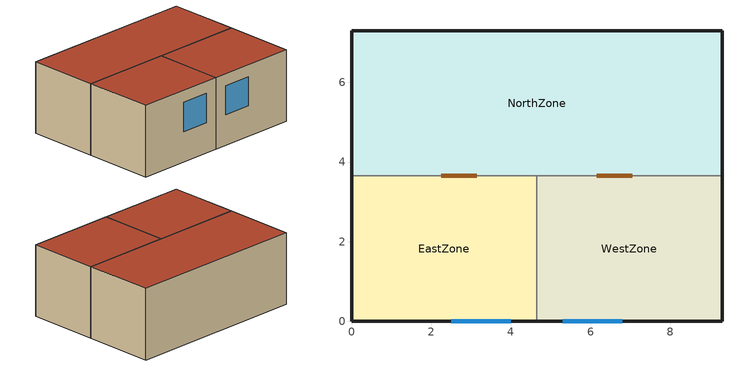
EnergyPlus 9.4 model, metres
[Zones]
EastZone
 floor ground (ExtSlabCarpet 4in ClimateZone 1-8): 4.65,3.65 4.65,0 0,0 0,3.65 z0
 wall outside (ASHRAE 189.1-2009 ExtWall Mass ClimateZone 5): 0,3.65 0,0 4.65,0 z0:3.66
 wall to WestZone (Interior Wall): 4.65,0 4.65,3.65 z0:3.66
 wall to NorthZone (Interior Wall): 4.65,3.65 0,3.65 z0:3.66
 window (ASHRAE 189.1-2009 ExtWindow ClimateZone 4-5): 2.5,0 4,0 z1.55:3.05
 door inside (Interior Door): 3.15,3.65 2.25,3.65 z0:2.3
 roof outside (ASHRAE 189.1-2009 ExtRoof IEAD ClimateZone 2-5): 4.65,0 4.65,3.65 0,3.65 0,0 z3.66
NorthZone
 floor ground (ExtSlabCarpet 4in ClimateZone 1-8): 9.3,7.3 9.3,3.65 0,3.65 0,7.3 z0
 wall outside (ASHRAE 189.1-2009 ExtWall Mass ClimateZone 5): 9.3,3.65 9.3,7.3 0,7.3 0,3.65 z0:3.66
 wall to WestZone (Interior Wall): 4.65,3.65 9.3,3.65 z0:3.66
 roof outside (ASHRAE 189.1-2009 ExtRoof IEAD ClimateZone 2-5): 9.3,3.65 9.3,7.3 0,7.3 0,3.65 z3.66
WestZone
 floor ground (ExtSlabCarpet 4in ClimateZone 1-8): 9.3,3.65 9.3,0 4.65,0 4.65,3.65 z0
 wall outside (ASHRAE 189.1-2009 ExtWall Mass ClimateZone 5): 4.65,0 9.3,0 9.3,3.65 z0:3.66
 window (ASHRAE 189.1-2009 ExtWindow ClimateZone 4-5): 5.3,0 6.8,0 z1.55:3.05
 door inside (Interior Door): 7.05,3.65 6.15,3.65 z0:2.3
 roof outside (ASHRAE 189.1-2009 ExtRoof IEAD ClimateZone 2-5): 9.3,0 9.3,3.65 4.65,3.65 4.65,0 z3.66
[Building]
Building 1
[Site:Location]
CA_PALO-ALTO-AP: Latitude {deg}=37.47; Longitude {deg}=122.12; Time Zone {hr}=-8; Elevation {m}=2
[Material] Thermal Absorptance=0.9
Name | Roughness | Thickness {m} | Conductivity {W/m-K} | Density {kg/m3} | Specific Heat {J/kg-K} | Solar Absorptance | Visible Absorptance
1/2IN Gypsum | Smooth | 0.0127 | 0.16 | 784.9 | 830 | 0.4 | 0.4
1IN Stucco | Smooth | 0.0253 | 0.6918 | 1858 | 837 | 0.92 | 0.92
8IN Concrete HW | MediumRough | 0.2033 | 1.7296 | 2243 | 837 | 0.65 | 0.65
G01a 19mm gypsum board | MediumSmooth | 0.019 | 0.16 | 800 | 1090 | 0.4 | 0.4
G05 25mm wood | MediumSmooth | 0.0254 | 0.15 | 608 | 1630 | 0.5 | 0.5
MAT-CC05 4 HW CONCRETE | Rough | 0.1016 | 1.311 | 2240 | 836.8 | 0.85 | 0.85
Metal Decking | MediumSmooth | 0.0015 | 45.006 | 7680 | 418.4 | 0.6 | 0.6
Roof Insulation [21] | MediumRough | 0.2105 | 0.049 | 265 | 836.8 | 0.7 | 0.7
Roof Membrane | VeryRough | 0.0095 | 0.16 | 1121.29 | 1460 | 0.7 | 0.7
Wall Insulation [40] | MediumRough | 0.0794 | 0.0432 | 91 | 837 | 0.5 | 0.5
[Material:AirGap]
F04 Wall air space resistance: Thermal Resistance {m2-K/W}=0.15
[Material:NoMass]
CP02 CARPET PAD: Roughness=Smooth; Thermal Resistance {m2-K/W}=0.1; Thermal Absorptance=0.9; Solar Absorptance=0.8; Visible Absorptance=0.8
[WindowMaterial:Glazing]
Theoretical Glass [207]: Optical Data Type=SpectralAverage; Thickness {m}=0.003; Solar Transmittance at Normal Incidence=0.3311; Front Side Solar Reflectance at Normal Incidence=0.6189; Back Side Solar Reflectance at Normal Incidence=0; Visible Transmittance at Normal Incidence=0.44; Front Side Visible Reflectance at Normal Incidence=0.51; Back Side Visible Reflectance at Normal Incidence=0; Infrared Transmittance at Normal Incidence=0; Front Side Infrared Hemispherical Emissivity=0.9; Back Side Infrared Hemispherical Emissivity=0.9; Conductivity {W/m-K}=0.0133; Dirt Correction Factor for Solar and Visible Transmittance=1; Solar Diffusing=No
[Construction]
ASHRAE 189.1-2009 ExtRoof IEAD ClimateZone 2-5: Roof Membrane, Roof Insulation [21], Metal Decking
ASHRAE 189.1-2009 ExtWall Mass ClimateZone 5: 1IN Stucco, 8IN Concrete HW, Wall Insulation [40], 1/2IN Gypsum
ASHRAE 189.1-2009 ExtWindow ClimateZone 4-5: Theoretical Glass [207]
ExtSlabCarpet 4in ClimateZone 1-8: MAT-CC05 4 HW CONCRETE, CP02 CARPET PAD
Interior Door: G05 25mm wood
Interior Wall: G01a 19mm gypsum board, F04 Wall air space resistance, G01a 19mm gypsum board
[Zone] Multiplier=1; Part of Total Floor Area=Yes
EastZone; NorthZone; WestZone
